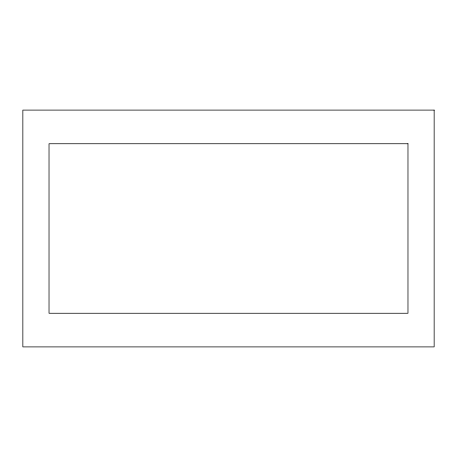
<?xml version="1.0" encoding="UTF-8"?>
<svg xmlns="http://www.w3.org/2000/svg" width="457" height="457" viewBox="0 0 457 457"><rect width="100%" height="100%" fill="white"/><g stroke="black" fill="none" stroke-linecap="round" stroke-linejoin="round"><path stroke-width="0.69" d="M434.15 110.097L22.85 110.097L22.85 346.903L434.15 346.903L434.15 110.097M407.975 143.749L49.025 143.749L49.025 313.251L407.975 313.251L407.975 143.749"/></g></svg>
